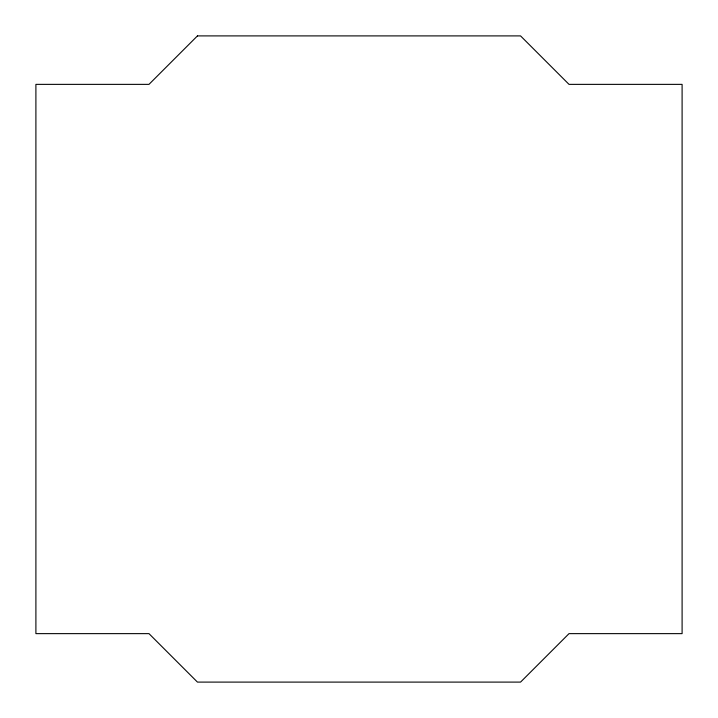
<?xml version="1.0" encoding="UTF-8"?>
<svg xmlns="http://www.w3.org/2000/svg" width="718" height="718" viewBox="0 0 718 718"><rect width="100%" height="100%" fill="white"/><g stroke="black" fill="none" stroke-linecap="round" stroke-linejoin="round"><path stroke-width="1.08" d="M197.45 35.9L148.985 84.365L35.9 84.365L35.9 633.635L148.985 633.635L197.45 682.1L520.55 682.1L569.015 633.635L682.1 633.635L682.1 84.365L569.015 84.365L520.55 35.9L197.45 35.9"/></g></svg>
